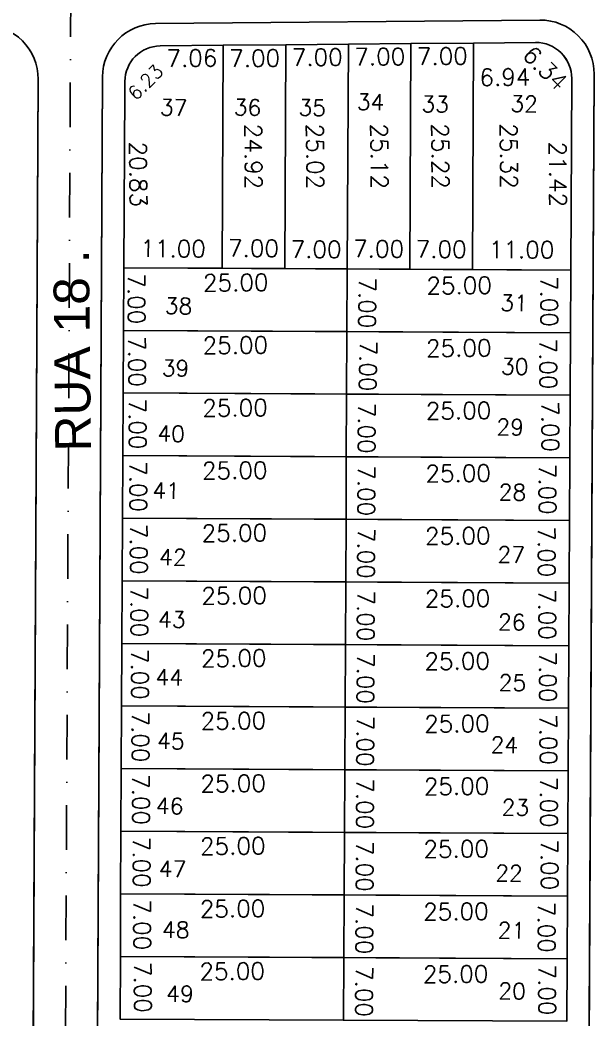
# Model space of a CAD drawing. Header units: millimetres. Extents: x -4430026 to 4783824, y 584 to 9593110.
# Drawn here: x 2729 to 2793.2, y 1393.3 to 1505 of the extents above; entities that cross this region are included whole.
import ezdxf
from ezdxf.enums import TextEntityAlignment as Align

# ---------------------------------------------------------------- set-up
doc = ezdxf.new("R2010")
doc.units = ezdxf.units.MM
doc.linetypes.add('CONTINUO', pattern=[0])
doc.linetypes.add('DASHDOT', pattern=[1, 0.5, -0.25, 0, -0.25])
for name, color, linetype in [('Calçada', 1, 'Continuous'), ('Cota', 8, 'Continuous'), ('EIXO DAS VIAS', 252, 'DASHDOT'), ('Lotes', 2, 'Continuous'), ('Nomes de Ruas', 3, 'Continuous'), ('Numero de lotes', 5, 'Continuous')]:
    doc.layers.add(name, color=color, linetype=linetype)
doc.styles.add('arcad1', font='romans.shx')
doc.styles.add('ARIAL', font='arial.ttf', dxfattribs={"height": 0.25})
doc.styles.add('ROMANS', font='romans.shx')
doc.dimstyles.new('BOLA100', dxfattribs={"dimscale": 0, "dimtxt": 1.9, "dimasz": 0.18, "dimexe": 0.18, "dimexo": 0.063, "dimgap": 0, "dimtad": 1, "dimzin": 4, "dimdsep": 46, "dimtxsty": 'ROMANS', "dimcen": 0.09, "dimse1": 1, "dimse2": 1, "dimsd1": 1, "dimsd2": 1, "dimclrt": 256, "dimaunit": 1, "dimadec": 4, "dimazin": 0, "dimtfac": 1.2, "dimtix": 1, "dimtmove": 2, "dimatfit": 3, "dimfxl": 1, "dimtvp": 2, "dimtolj": 1, "dimtzin": 4, "dimarcsym": 0})

# ---------------------------------------------------------------- blocks, each defined once
blk = doc.blocks.new('*D5244')
at = {"layer": 'DEFPOINTS', "color": 0}
for p in [(2758.75, 1502.23), (2765.75, 1502.2), (2765.77, 1499.92)]:
    blk.add_point(p, dxfattribs=at)
at = {"layer": 'Cota', "insert": (2762.26, 1500.84), "char_height": 1.9, "attachment_point": 5, "rotation": 0.5206, "style": 'ROMANS'}
blk.add_mtext('\\A1;7.00', dxfattribs=at)
blk = doc.blocks.new('*D5245')
at = {"layer": 'DEFPOINTS', "color": 0}
for p in [(2779.75, 1502.42), (2772.75, 1502.36), (2779.77, 1500.05)]:
    blk.add_point(p, dxfattribs=at)
at = {"layer": 'Cota', "insert": (2776.26, 1500.96), "char_height": 1.9, "attachment_point": 5, "rotation": 0.5206, "style": 'ROMANS'}
blk.add_mtext('\\A1;7.00', dxfattribs=at)
blk = doc.blocks.new('*D5246')
at = {"layer": 'DEFPOINTS', "color": 0}
for p in [(2744.69, 1502.11), (2751.75, 1502.17), (2751.77, 1499.83)]:
    blk.add_point(p, dxfattribs=at)
at = {"layer": 'Cota', "insert": (2748.23, 1500.74), "char_height": 1.9, "attachment_point": 5, "rotation": 0.5206, "style": 'ROMANS'}
blk.add_mtext('\\A1;7.06', dxfattribs=at)
blk = doc.blocks.new('*D5247')
at = {"layer": 'DEFPOINTS', "color": 0}
for p in [(2751.75, 1502.17), (2758.75, 1502.13), (2758.77, 1499.81)]:
    blk.add_point(p, dxfattribs=at)
at = {"layer": 'Cota', "insert": (2755.26, 1500.73), "char_height": 1.9, "attachment_point": 5, "rotation": 0.5206, "style": 'ROMANS'}
blk.add_mtext('\\A1;7.00', dxfattribs=at)
blk = doc.blocks.new('*D5248')
at = {"layer": 'DEFPOINTS', "color": 0}
for p in [(2789.47, 1498.47), (2788.34, 1477.03), (2789.36, 1477.04)]:
    blk.add_point(p, dxfattribs=at)
at = {"layer": 'Cota', "insert": (2789.19, 1487.75), "char_height": 1.9, "attachment_point": 5, "rotation": 270.5206, "style": 'ROMANS'}
blk.add_mtext('\\A1;21.42', dxfattribs=at)
blk = doc.blocks.new('*D5249')
at = {"layer": 'DEFPOINTS', "color": 0}
for p in [(2751.75, 1502.17), (2751.62, 1477.24), (2754.28, 1477.27)]:
    blk.add_point(p, dxfattribs=at)
at = {"layer": 'Cota', "insert": (2755.12, 1489.74), "char_height": 1.9, "attachment_point": 5, "rotation": 270.5206, "style": 'ROMANS'}
blk.add_mtext('\\A1;24.92', dxfattribs=at)
blk = doc.blocks.new('*D5250')
at = {"layer": 'DEFPOINTS', "color": 0}
for p in [(2779.77, 1500), (2786.72, 1500.07), (2786.74, 1497.69)]:
    blk.add_point(p, dxfattribs=at)
at = {"layer": 'Cota', "insert": (2783.26, 1498.61), "char_height": 1.9, "attachment_point": 5, "rotation": 0.5206, "style": 'ROMANS'}
blk.add_mtext('\\A1;6.94', dxfattribs=at)
blk = doc.blocks.new('*D5251')
at = {"layer": 'DEFPOINTS', "color": 0}
for p in [(2758.75, 1502.23), (2758.62, 1477.21), (2761.18, 1477.23)]:
    blk.add_point(p, dxfattribs=at)
at = {"layer": 'Cota', "insert": (2762.02, 1489.75), "char_height": 1.9, "attachment_point": 5, "rotation": 270.5206, "style": 'ROMANS'}
blk.add_mtext('\\A1;25.02', dxfattribs=at)
blk = doc.blocks.new('*D5252')
at = {"layer": 'DEFPOINTS', "color": 0}
for p in [(2765.75, 1502.3), (2765.62, 1477.17), (2768.37, 1477.2)]:
    blk.add_point(p, dxfattribs=at)
at = {"layer": 'Cota', "insert": (2769.21, 1489.77), "char_height": 1.9, "attachment_point": 5, "rotation": 270.5206, "style": 'ROMANS'}
blk.add_mtext('\\A1;25.12', dxfattribs=at)
blk = doc.blocks.new('*D5253')
at = {"layer": 'DEFPOINTS', "color": 0}
for p in [(2772.75, 1502.36), (2772.62, 1477.13), (2775.21, 1477.16)]:
    blk.add_point(p, dxfattribs=at)
at = {"layer": 'Cota', "insert": (2776.04, 1489.78), "char_height": 1.9, "attachment_point": 5, "rotation": 270.5206, "style": 'ROMANS'}
blk.add_mtext('\\A1;25.22', dxfattribs=at)
blk = doc.blocks.new('*D5254')
at = {"layer": 'DEFPOINTS', "color": 0}
for p in [(2779.75, 1502.42), (2779.62, 1477.1), (2782.86, 1477.13)]:
    blk.add_point(p, dxfattribs=at)
at = {"layer": 'Cota', "insert": (2783.7, 1489.8), "char_height": 1.9, "attachment_point": 5, "rotation": 270.5206, "style": 'ROMANS'}
blk.add_mtext('\\A1;25.32', dxfattribs=at)
blk = doc.blocks.new('*D5255')
at = {"layer": 'DEFPOINTS', "color": 0}
for p in [(2738.66, 1498.13), (2738.56, 1477.3), (2741.38, 1477.32)]:
    blk.add_point(p, dxfattribs=at)
at = {"layer": 'Cota', "insert": (2742.23, 1487.75), "char_height": 1.9, "attachment_point": 5, "rotation": 270.5206, "style": 'ROMANS'}
blk.add_mtext('\\A1;20.83', dxfattribs=at)
blk = doc.blocks.new('*D5256')
at = {"layer": 'DEFPOINTS', "color": 0}
for p in [(2740.62, 1477.3), (2765.62, 1477.17), (2765.64, 1474.8)]:
    blk.add_point(p, dxfattribs=at)
at = {"layer": 'Cota', "insert": (2753.14, 1475.64), "char_height": 1.9, "attachment_point": 5, "rotation": 0.5206, "style": 'ROMANS'}
blk.add_mtext('\\A1;25.00', dxfattribs=at)
blk = doc.blocks.new('*D5257')
at = {"layer": 'DEFPOINTS', "color": 0}
for p in [(2765.62, 1477.17), (2790.62, 1477.04), (2790.64, 1474.48)]:
    blk.add_point(p, dxfattribs=at)
at = {"layer": 'Cota', "insert": (2778.14, 1475.32), "char_height": 1.9, "attachment_point": 5, "rotation": 0.5206, "style": 'ROMANS'}
blk.add_mtext('\\A1;25.00', dxfattribs=at)
blk = doc.blocks.new('*D5275')
at = {"layer": 'DEFPOINTS', "color": 0}
for p in [(2738.56, 1477.3), (2738.52, 1470.3), (2741.11, 1470.32)]:
    blk.add_point(p, dxfattribs=at)
at = {"layer": 'Cota', "insert": (2742.03, 1473.83), "char_height": 1.9, "attachment_point": 5, "rotation": 270.5206, "style": 'ROMANS'}
blk.add_mtext('\\A1;7.00', dxfattribs=at)
blk = doc.blocks.new('*D5276')
at = {"layer": 'DEFPOINTS', "color": 0}
for p in [(2738.52, 1470.3), (2741.17, 1463.32), (2738.48, 1463.3)]:
    blk.add_point(p, dxfattribs=at)
at = {"layer": 'Cota', "insert": (2742.09, 1466.83), "char_height": 1.9, "attachment_point": 5, "rotation": 270.5206, "style": 'ROMANS'}
blk.add_mtext('\\A1;7.00', dxfattribs=at)
blk = doc.blocks.new('*D5277')
at = {"layer": 'DEFPOINTS', "color": 0}
for p in [(2738.48, 1463.3), (2738.45, 1456.3), (2741.23, 1456.32)]:
    blk.add_point(p, dxfattribs=at)
at = {"layer": 'Cota', "insert": (2742.15, 1459.83), "char_height": 1.9, "attachment_point": 5, "rotation": 270.5206, "style": 'ROMANS'}
blk.add_mtext('\\A1;7.00', dxfattribs=at)
blk = doc.blocks.new('*D5278')
at = {"layer": 'DEFPOINTS', "color": 0}
for p in [(2738.45, 1456.3), (2738.41, 1449.3), (2741.3, 1449.33)]:
    blk.add_point(p, dxfattribs=at)
at = {"layer": 'Cota', "insert": (2742.22, 1452.83), "char_height": 1.9, "attachment_point": 5, "rotation": 270.5206, "style": 'ROMANS'}
blk.add_mtext('\\A1;7.00', dxfattribs=at)
blk = doc.blocks.new('*D5279')
at = {"layer": 'DEFPOINTS', "color": 0}
for p in [(2738.41, 1449.3), (2738.38, 1442.3), (2741.36, 1442.33)]:
    blk.add_point(p, dxfattribs=at)
at = {"layer": 'Cota', "insert": (2742.28, 1445.83), "char_height": 1.9, "attachment_point": 5, "rotation": 270.5206, "style": 'ROMANS'}
blk.add_mtext('\\A1;7.00', dxfattribs=at)
blk = doc.blocks.new('*D5280')
at = {"layer": 'DEFPOINTS', "color": 0}
for p in [(2738.38, 1442.3), (2738.34, 1435.3), (2741.43, 1435.33)]:
    blk.add_point(p, dxfattribs=at)
at = {"layer": 'Cota', "insert": (2742.34, 1438.84), "char_height": 1.9, "attachment_point": 5, "rotation": 270.5206, "style": 'ROMANS'}
blk.add_mtext('\\A1;7.00', dxfattribs=at)
blk = doc.blocks.new('*D5281')
at = {"layer": 'DEFPOINTS', "color": 0}
for p in [(2738.34, 1435.3), (2738.3, 1428.3), (2741.49, 1428.33)]:
    blk.add_point(p, dxfattribs=at)
at = {"layer": 'Cota', "insert": (2742.41, 1431.84), "char_height": 1.9, "attachment_point": 5, "rotation": 270.5206, "style": 'ROMANS'}
blk.add_mtext('\\A1;7.00', dxfattribs=at)
blk = doc.blocks.new('*D5282')
at = {"layer": 'DEFPOINTS', "color": 0}
for p in [(2738.3, 1428.3), (2738.27, 1421.3), (2741.55, 1421.33)]:
    blk.add_point(p, dxfattribs=at)
at = {"layer": 'Cota', "insert": (2742.47, 1424.84), "char_height": 1.9, "attachment_point": 5, "rotation": 270.5206, "style": 'ROMANS'}
blk.add_mtext('\\A1;7.00', dxfattribs=at)
blk = doc.blocks.new('*D5283')
at = {"layer": 'DEFPOINTS', "color": 0}
for p in [(2738.27, 1421.3), (2738.23, 1414.3), (2741.62, 1414.33)]:
    blk.add_point(p, dxfattribs=at)
at = {"layer": 'Cota', "insert": (2742.53, 1417.84), "char_height": 1.9, "attachment_point": 5, "rotation": 270.5206, "style": 'ROMANS'}
blk.add_mtext('\\A1;7.00', dxfattribs=at)
blk = doc.blocks.new('*D5284')
at = {"layer": 'DEFPOINTS', "color": 0}
for p in [(2738.23, 1414.3), (2738.2, 1407.3), (2741.68, 1407.33)]:
    blk.add_point(p, dxfattribs=at)
at = {"layer": 'Cota', "insert": (2742.6, 1410.84), "char_height": 1.9, "attachment_point": 5, "rotation": 270.5206, "style": 'ROMANS'}
blk.add_mtext('\\A1;7.00', dxfattribs=at)
blk = doc.blocks.new('*D5285')
at = {"layer": 'DEFPOINTS', "color": 0}
for p in [(2738.2, 1407.3), (2738.16, 1400.3), (2741.74, 1400.33)]:
    blk.add_point(p, dxfattribs=at)
at = {"layer": 'Cota', "insert": (2742.66, 1403.84), "char_height": 1.9, "attachment_point": 5, "rotation": 270.5206, "style": 'ROMANS'}
blk.add_mtext('\\A1;7.00', dxfattribs=at)
blk = doc.blocks.new('*D5286')
at = {"layer": 'DEFPOINTS', "color": 0}
for p in [(2738.16, 1400.3), (2738.12, 1393.3), (2741.81, 1393.33)]:
    blk.add_point(p, dxfattribs=at)
at = {"layer": 'Cota', "insert": (2742.73, 1396.84), "char_height": 1.9, "attachment_point": 5, "rotation": 270.5206, "style": 'ROMANS'}
blk.add_mtext('\\A1;7.00', dxfattribs=at)
blk = doc.blocks.new('*D5290')
at = {"layer": 'DEFPOINTS', "color": 0}
for p in [(2788.5, 1477.04), (2787.29, 1470.03), (2788.47, 1470.04)]:
    blk.add_point(p, dxfattribs=at)
at = {"layer": 'Cota', "insert": (2788.21, 1473.54), "char_height": 1.9, "attachment_point": 5, "rotation": 270.5206, "style": 'ROMANS'}
blk.add_mtext('\\A1;7.00', dxfattribs=at)
blk = doc.blocks.new('*D5291')
at = {"layer": 'DEFPOINTS', "color": 0}
for p in [(2788.43, 1463.04), (2787.42, 1456.03), (2788.39, 1456.04)]:
    blk.add_point(p, dxfattribs=at)
at = {"layer": 'Cota', "insert": (2788.34, 1459.54), "char_height": 1.9, "attachment_point": 5, "rotation": 270.5206, "style": 'ROMANS'}
blk.add_mtext('\\A1;7.00', dxfattribs=at)
blk = doc.blocks.new('*D5292')
at = {"layer": 'DEFPOINTS', "color": 0}
for p in [(2788.02, 1456.04), (2787.11, 1449.03), (2787.98, 1449.04)]:
    blk.add_point(p, dxfattribs=at)
at = {"layer": 'Cota', "insert": (2788.02, 1452.54), "char_height": 1.9, "attachment_point": 5, "rotation": 270.5206, "style": 'ROMANS'}
blk.add_mtext('\\A1;7.00', dxfattribs=at)
blk = doc.blocks.new('*D5293')
at = {"layer": 'DEFPOINTS', "color": 0}
for p in [(2787.82, 1449.04), (2787.01, 1442.04), (2787.78, 1442.04)]:
    blk.add_point(p, dxfattribs=at)
at = {"layer": 'Cota', "insert": (2787.93, 1445.54), "char_height": 1.9, "attachment_point": 5, "rotation": 270.5206, "style": 'ROMANS'}
blk.add_mtext('\\A1;7.00', dxfattribs=at)
blk = doc.blocks.new('*D5294')
at = {"layer": 'DEFPOINTS', "color": 0}
for p in [(2787.78, 1442.04), (2787.07, 1435.04), (2787.75, 1435.04)]:
    blk.add_point(p, dxfattribs=at)
at = {"layer": 'Cota', "insert": (2787.99, 1438.54), "char_height": 1.9, "attachment_point": 5, "rotation": 270.5206, "style": 'ROMANS'}
blk.add_mtext('\\A1;7.00', dxfattribs=at)
blk = doc.blocks.new('*D5295')
at = {"layer": 'DEFPOINTS', "color": 0}
for p in [(2787.75, 1435.04), (2787.14, 1428.04), (2787.71, 1428.04)]:
    blk.add_point(p, dxfattribs=at)
at = {"layer": 'Cota', "insert": (2788.06, 1431.55), "char_height": 1.9, "attachment_point": 5, "rotation": 270.5206, "style": 'ROMANS'}
blk.add_mtext('\\A1;7.00', dxfattribs=at)
blk = doc.blocks.new('*D5296')
at = {"layer": 'DEFPOINTS', "color": 0}
for p in [(2787.71, 1428.04), (2787.2, 1421.04), (2787.68, 1421.04)]:
    blk.add_point(p, dxfattribs=at)
at = {"layer": 'Cota', "insert": (2788.12, 1424.55), "char_height": 1.9, "attachment_point": 5, "rotation": 270.5206, "style": 'ROMANS'}
blk.add_mtext('\\A1;7.00', dxfattribs=at)
blk = doc.blocks.new('*D5297')
at = {"layer": 'DEFPOINTS', "color": 0}
for p in [(2787.68, 1421.04), (2787.26, 1414.04), (2787.64, 1414.04)]:
    blk.add_point(p, dxfattribs=at)
at = {"layer": 'Cota', "insert": (2788.18, 1417.55), "char_height": 1.9, "attachment_point": 5, "rotation": 270.5206, "style": 'ROMANS'}
blk.add_mtext('\\A1;7.00', dxfattribs=at)
blk = doc.blocks.new('*D5298')
at = {"layer": 'DEFPOINTS', "color": 0}
for p in [(2787.64, 1414.04), (2787.33, 1407.04), (2787.6, 1407.04)]:
    blk.add_point(p, dxfattribs=at)
at = {"layer": 'Cota', "insert": (2788.25, 1410.55), "char_height": 1.9, "attachment_point": 5, "rotation": 270.5206, "style": 'ROMANS'}
blk.add_mtext('\\A1;7.00', dxfattribs=at)
blk = doc.blocks.new('*D5299')
at = {"layer": 'DEFPOINTS', "color": 0}
for p in [(2787.6, 1407.04), (2787, 1400.04), (2787.57, 1400.04)]:
    blk.add_point(p, dxfattribs=at)
at = {"layer": 'Cota', "insert": (2787.92, 1403.55), "char_height": 1.9, "attachment_point": 5, "rotation": 270.5206, "style": 'ROMANS'}
blk.add_mtext('\\A1;7.00', dxfattribs=at)
blk = doc.blocks.new('*D5345')
at = {"layer": 'DEFPOINTS', "color": 0}
for p in [(2740.59, 1470.3), (2765.59, 1470.17), (2765.61, 1467.8)]:
    blk.add_point(p, dxfattribs=at)
at = {"layer": 'Cota', "insert": (2753.1, 1468.64), "char_height": 1.9, "attachment_point": 5, "rotation": 0.5206, "style": 'ROMANS'}
blk.add_mtext('\\A1;25.00', dxfattribs=at)
blk = doc.blocks.new('*D5346')
at = {"layer": 'DEFPOINTS', "color": 0}
for p in [(2765.59, 1470.17), (2790.59, 1470.04), (2790.61, 1467.48)]:
    blk.add_point(p, dxfattribs=at)
at = {"layer": 'Cota', "insert": (2778.1, 1468.32), "char_height": 1.9, "attachment_point": 5, "rotation": 0.5206, "style": 'ROMANS'}
blk.add_mtext('\\A1;25.00', dxfattribs=at)
blk = doc.blocks.new('*D5347')
at = {"layer": 'DEFPOINTS', "color": 0}
for p in [(2740.55, 1463.3), (2765.55, 1463.17), (2765.57, 1460.8)]:
    blk.add_point(p, dxfattribs=at)
at = {"layer": 'Cota', "insert": (2753.06, 1461.64), "char_height": 1.9, "attachment_point": 5, "rotation": 0.5206, "style": 'ROMANS'}
blk.add_mtext('\\A1;25.00', dxfattribs=at)
blk = doc.blocks.new('*D5348')
at = {"layer": 'DEFPOINTS', "color": 0}
for p in [(2765.55, 1463.17), (2790.55, 1463.04), (2790.57, 1460.48)]:
    blk.add_point(p, dxfattribs=at)
at = {"layer": 'Cota', "insert": (2778.07, 1461.32), "char_height": 1.9, "attachment_point": 5, "rotation": 0.5206, "style": 'ROMANS'}
blk.add_mtext('\\A1;25.00', dxfattribs=at)
blk = doc.blocks.new('*D5349')
at = {"layer": 'DEFPOINTS', "color": 0}
for p in [(2740.51, 1456.3), (2765.51, 1456.17), (2765.54, 1453.8)]:
    blk.add_point(p, dxfattribs=at)
at = {"layer": 'Cota', "insert": (2753.03, 1454.64), "char_height": 1.9, "attachment_point": 5, "rotation": 0.5206, "style": 'ROMANS'}
blk.add_mtext('\\A1;25.00', dxfattribs=at)
blk = doc.blocks.new('*D5350')
at = {"layer": 'DEFPOINTS', "color": 0}
for p in [(2765.51, 1456.17), (2790.51, 1456.04), (2790.54, 1453.48)]:
    blk.add_point(p, dxfattribs=at)
at = {"layer": 'Cota', "insert": (2778.03, 1454.32), "char_height": 1.9, "attachment_point": 5, "rotation": 0.5206, "style": 'ROMANS'}
blk.add_mtext('\\A1;25.00', dxfattribs=at)
blk = doc.blocks.new('*D5351')
at = {"layer": 'DEFPOINTS', "color": 0}
for p in [(2740.48, 1449.3), (2765.48, 1449.17), (2765.5, 1446.8)]:
    blk.add_point(p, dxfattribs=at)
at = {"layer": 'Cota', "insert": (2752.99, 1447.64), "char_height": 1.9, "attachment_point": 5, "rotation": 0.5206, "style": 'ROMANS'}
blk.add_mtext('\\A1;25.00', dxfattribs=at)
blk = doc.blocks.new('*D5352')
at = {"layer": 'DEFPOINTS', "color": 0}
for p in [(2765.48, 1449.17), (2790.48, 1449.04), (2790.5, 1446.48)]:
    blk.add_point(p, dxfattribs=at)
at = {"layer": 'Cota', "insert": (2777.99, 1447.32), "char_height": 1.9, "attachment_point": 5, "rotation": 0.5206, "style": 'ROMANS'}
blk.add_mtext('\\A1;25.00', dxfattribs=at)
blk = doc.blocks.new('*D5353')
at = {"layer": 'DEFPOINTS', "color": 0}
for p in [(2740.44, 1442.3), (2765.44, 1442.17), (2765.46, 1439.8)]:
    blk.add_point(p, dxfattribs=at)
at = {"layer": 'Cota', "insert": (2752.96, 1440.64), "char_height": 1.9, "attachment_point": 5, "rotation": 0.5206, "style": 'ROMANS'}
blk.add_mtext('\\A1;25.00', dxfattribs=at)
blk = doc.blocks.new('*D5354')
at = {"layer": 'DEFPOINTS', "color": 0}
for p in [(2765.44, 1442.17), (2790.44, 1442.04), (2790.46, 1439.48)]:
    blk.add_point(p, dxfattribs=at)
at = {"layer": 'Cota', "insert": (2777.96, 1440.32), "char_height": 1.9, "attachment_point": 5, "rotation": 0.5206, "style": 'ROMANS'}
blk.add_mtext('\\A1;25.00', dxfattribs=at)
blk = doc.blocks.new('*D5355')
at = {"layer": 'DEFPOINTS', "color": 0}
for p in [(2740.41, 1435.3), (2765.41, 1435.17), (2765.43, 1432.8)]:
    blk.add_point(p, dxfattribs=at)
at = {"layer": 'Cota', "insert": (2752.92, 1433.64), "char_height": 1.9, "attachment_point": 5, "rotation": 0.5206, "style": 'ROMANS'}
blk.add_mtext('\\A1;25.00', dxfattribs=at)
blk = doc.blocks.new('*D5356')
at = {"layer": 'DEFPOINTS', "color": 0}
for p in [(2765.41, 1435.17), (2790.41, 1435.04), (2790.43, 1432.48)]:
    blk.add_point(p, dxfattribs=at)
at = {"layer": 'Cota', "insert": (2777.92, 1433.32), "char_height": 1.9, "attachment_point": 5, "rotation": 0.5206, "style": 'ROMANS'}
blk.add_mtext('\\A1;25.00', dxfattribs=at)
blk = doc.blocks.new('*D5357')
at = {"layer": 'DEFPOINTS', "color": 0}
for p in [(2740.37, 1428.3), (2765.37, 1428.17), (2765.39, 1425.8)]:
    blk.add_point(p, dxfattribs=at)
at = {"layer": 'Cota', "insert": (2752.88, 1426.64), "char_height": 1.9, "attachment_point": 5, "rotation": 0.5206, "style": 'ROMANS'}
blk.add_mtext('\\A1;25.00', dxfattribs=at)
blk = doc.blocks.new('*D5358')
at = {"layer": 'DEFPOINTS', "color": 0}
for p in [(2765.37, 1428.17), (2790.37, 1428.04), (2790.39, 1425.48)]:
    blk.add_point(p, dxfattribs=at)
at = {"layer": 'Cota', "insert": (2777.89, 1426.32), "char_height": 1.9, "attachment_point": 5, "rotation": 0.5206, "style": 'ROMANS'}
blk.add_mtext('\\A1;25.00', dxfattribs=at)
blk = doc.blocks.new('*D5359')
at = {"layer": 'DEFPOINTS', "color": 0}
for p in [(2740.33, 1421.3), (2765.33, 1421.17), (2765.36, 1418.8)]:
    blk.add_point(p, dxfattribs=at)
at = {"layer": 'Cota', "insert": (2752.85, 1419.64), "char_height": 1.9, "attachment_point": 5, "rotation": 0.5206, "style": 'ROMANS'}
blk.add_mtext('\\A1;25.00', dxfattribs=at)
blk = doc.blocks.new('*D5360')
at = {"layer": 'DEFPOINTS', "color": 0}
for p in [(2765.33, 1421.17), (2790.33, 1421.04), (2790.36, 1418.48)]:
    blk.add_point(p, dxfattribs=at)
at = {"layer": 'Cota', "insert": (2777.85, 1419.32), "char_height": 1.9, "attachment_point": 5, "rotation": 0.5206, "style": 'ROMANS'}
blk.add_mtext('\\A1;25.00', dxfattribs=at)
blk = doc.blocks.new('*D5361')
at = {"layer": 'DEFPOINTS', "color": 0}
for p in [(2740.3, 1414.3), (2765.3, 1414.17), (2765.32, 1411.8)]:
    blk.add_point(p, dxfattribs=at)
at = {"layer": 'Cota', "insert": (2752.81, 1412.64), "char_height": 1.9, "attachment_point": 5, "rotation": 0.5206, "style": 'ROMANS'}
blk.add_mtext('\\A1;25.00', dxfattribs=at)
blk = doc.blocks.new('*D5362')
at = {"layer": 'DEFPOINTS', "color": 0}
for p in [(2765.3, 1414.17), (2790.3, 1414.04), (2790.32, 1411.48)]:
    blk.add_point(p, dxfattribs=at)
at = {"layer": 'Cota', "insert": (2777.81, 1412.32), "char_height": 1.9, "attachment_point": 5, "rotation": 0.5206, "style": 'ROMANS'}
blk.add_mtext('\\A1;25.00', dxfattribs=at)
blk = doc.blocks.new('*D5363')
at = {"layer": 'DEFPOINTS', "color": 0}
for p in [(2740.26, 1407.3), (2765.26, 1407.17), (2765.28, 1404.8)]:
    blk.add_point(p, dxfattribs=at)
at = {"layer": 'Cota', "insert": (2752.78, 1405.64), "char_height": 1.9, "attachment_point": 5, "rotation": 0.5206, "style": 'ROMANS'}
blk.add_mtext('\\A1;25.00', dxfattribs=at)
blk = doc.blocks.new('*D5364')
at = {"layer": 'DEFPOINTS', "color": 0}
for p in [(2765.26, 1407.17), (2790.26, 1407.04), (2790.28, 1404.48)]:
    blk.add_point(p, dxfattribs=at)
at = {"layer": 'Cota', "insert": (2777.78, 1405.32), "char_height": 1.9, "attachment_point": 5, "rotation": 0.5206, "style": 'ROMANS'}
blk.add_mtext('\\A1;25.00', dxfattribs=at)
blk = doc.blocks.new('*D5365')
at = {"layer": 'DEFPOINTS', "color": 0}
for p in [(2740.23, 1400.3), (2765.23, 1400.17), (2765.25, 1397.8)]:
    blk.add_point(p, dxfattribs=at)
at = {"layer": 'Cota', "insert": (2752.74, 1398.64), "char_height": 1.9, "attachment_point": 5, "rotation": 0.5206, "style": 'ROMANS'}
blk.add_mtext('\\A1;25.00', dxfattribs=at)
blk = doc.blocks.new('*D5366')
at = {"layer": 'DEFPOINTS', "color": 0}
for p in [(2765.23, 1400.17), (2790.23, 1400.04), (2790.25, 1397.48)]:
    blk.add_point(p, dxfattribs=at)
at = {"layer": 'Cota', "insert": (2777.74, 1398.32), "char_height": 1.9, "attachment_point": 5, "rotation": 0.5206, "style": 'ROMANS'}
blk.add_mtext('\\A1;25.00', dxfattribs=at)
blk = doc.blocks.new('*D5419')
at = {"layer": 'DEFPOINTS', "color": 0}
for p in [(2758.63, 1478.51), (2751.62, 1477.24), (2758.62, 1477.21)]:
    blk.add_point(p, dxfattribs=at)
at = {"layer": 'Cota', "insert": (2755.13, 1479.48), "char_height": 1.9, "attachment_point": 5, "rotation": 359.7053, "style": 'ROMANS'}
blk.add_mtext('\\A1;7.00', dxfattribs=at)
blk = doc.blocks.new('*D5420')
at = {"layer": 'DEFPOINTS', "color": 0}
for p in [(2772.63, 1478.44), (2765.62, 1477.17), (2772.62, 1477.13)]:
    blk.add_point(p, dxfattribs=at)
at = {"layer": 'Cota', "insert": (2769.13, 1479.41), "char_height": 1.9, "attachment_point": 5, "rotation": 359.7053, "style": 'ROMANS'}
blk.add_mtext('\\A1;7.00', dxfattribs=at)
blk = doc.blocks.new('*D5421')
at = {"layer": 'DEFPOINTS', "color": 0}
for p in [(2779.63, 1478.4), (2772.62, 1477.13), (2779.62, 1477.1)]:
    blk.add_point(p, dxfattribs=at)
at = {"layer": 'Cota', "insert": (2776.13, 1479.37), "char_height": 1.9, "attachment_point": 5, "rotation": 359.7053, "style": 'ROMANS'}
blk.add_mtext('\\A1;7.00', dxfattribs=at)
blk = doc.blocks.new('*D5422')
at = {"layer": 'DEFPOINTS', "color": 0}
for p in [(2790.63, 1478.35), (2779.62, 1477.1), (2790.62, 1477.04)]:
    blk.add_point(p, dxfattribs=at)
at = {"layer": 'Cota', "insert": (2785.13, 1479.32), "char_height": 1.9, "attachment_point": 5, "rotation": 359.7053, "style": 'ROMANS'}
blk.add_mtext('\\A1;11.00', dxfattribs=at)
blk = doc.blocks.new('*D7018')
at = {"layer": 'DEFPOINTS', "color": 0}
for p in [(2765.63, 1478.39), (2758.62, 1477.21, 51.85), (2765.62, 1477.17, 51.85)]:
    blk.add_point(p, dxfattribs=at)
at = {"layer": 'Cota', "insert": (2762.13, 1479.36), "char_height": 1.9, "attachment_point": 5, "rotation": 359.7053, "style": 'ROMANS'}
blk.add_mtext('\\A1;7.00', dxfattribs=at)
blk = doc.blocks.new('*D7019')
at = {"layer": 'DEFPOINTS', "color": 0}
for p in [(2751.63, 1478.47), (2740.62, 1477.3, 51.85), (2751.62, 1477.24, 51.85)]:
    blk.add_point(p, dxfattribs=at)
at = {"layer": 'Cota', "insert": (2746.13, 1479.44), "char_height": 1.9, "attachment_point": 5, "rotation": 359.7053, "style": 'ROMANS'}
blk.add_mtext('\\A1;11.00', dxfattribs=at)
blk = doc.blocks.new('*D7174')
at = {"layer": 'DEFPOINTS', "color": 0}
for p in [(2787, 1400.04), (2787.57, 1400.04, 51.85), (2787.53, 1393.04, 51.85)]:
    blk.add_point(p, dxfattribs=at)
at = {"layer": 'Cota', "insert": (2787.98, 1396.55), "char_height": 1.9, "attachment_point": 5, "rotation": 270.5206, "style": 'ROMANS'}
blk.add_mtext('\\A1;7.00', dxfattribs=at)
blk = doc.blocks.new('*D7175')
at = {"layer": 'DEFPOINTS', "color": 0}
for p in [(2787.12, 1470.03), (2788.29, 1470.04, 51.85), (2788.26, 1463.04, 51.85)]:
    blk.add_point(p, dxfattribs=at)
at = {"layer": 'Cota', "insert": (2788.1, 1466.54), "char_height": 1.9, "attachment_point": 5, "rotation": 270.5206, "style": 'ROMANS'}
blk.add_mtext('\\A1;7.00', dxfattribs=at)
blk = doc.blocks.new('*D7176')
at = {"layer": 'DEFPOINTS', "color": 0}
for p in [(2765.75, 1502.2, 51.85), (2772.75, 1502.36, 51.85), (2772.77, 1499.98)]:
    blk.add_point(p, dxfattribs=at)
at = {"layer": 'Cota', "insert": (2769.26, 1500.9), "char_height": 1.9, "attachment_point": 5, "rotation": 0.5206, "style": 'ROMANS'}
blk.add_mtext('\\A1;7.00', dxfattribs=at)
blk = doc.blocks.new('*D7369')
at = {"layer": 'DEFPOINTS', "color": 0}
for p in [(2779.77, 1500), (2786.72, 1500.07), (2786.74, 1497.69)]:
    blk.add_point(p, dxfattribs=at)
at = {"layer": 'Cota', "insert": (2783.26, 1498.61), "char_height": 1.9, "attachment_point": 5, "rotation": 0.5206, "style": 'ROMANS'}
blk.add_mtext('\\A1;6.94', dxfattribs=at)

msp = doc.modelspace()

# ---------------------------------------------------------------- linework, layer by layer
at = {"layer": 'Calçada', "lineweight": -3}
for p, q in [((2730.391, 1374.082), (2731.03, 1498.396)), ((2730.391, 1374.082), (2731.03, 1498.396)), ((2737.572, 1370.282), (2738.232, 1498.632)), ((2737.572, 1370.282), (2738.232, 1498.632)), ((2793.234, 1498.961), (2792.474, 1351.27)), ((2793.234, 1498.961), (2792.474, 1351.27))]:
    msp.add_line(p, q, dxfattribs=at)
for points in [[(2793.234, 1498.961, 0.4183874), (2787.18, 1504.992), (2744.177, 1504.601, 0.410052), (2738.232, 1498.632), (2737.572, 1370.282, -0.1656015), (2735.04, 1362.971), (2693.8, 1310.009, 0.4142136), (2694.848, 1301.589), (2728.776, 1275.171, 0.4142136), (2737.196, 1276.219), (2789.943, 1343.959, 0.1656015), (2792.474, 1351.27)], [(2793.234, 1498.961, 0.4183874), (2787.18, 1504.992), (2744.177, 1504.601, 0.410052), (2738.232, 1498.632), (2737.572, 1370.282, -0.1656015), (2735.04, 1362.971), (2693.8, 1310.009, 0.4142136), (2694.848, 1301.589), (2728.776, 1275.171, 0.4142136), (2737.196, 1276.219), (2789.943, 1343.959, 0.1656015), (2792.474, 1351.27)], [(2731.03, 1498.396, 0.4183874), (2724.976, 1504.426), (2681.973, 1504.036, 0.410052), (2676.028, 1498.067), (2675.53, 1401.287, -0.1656015), (2672.999, 1393.976), (2640.147, 1351.787, 0.4142136), (2641.195, 1343.366), (2679.068, 1313.876, 0.4142136), (2687.488, 1314.924), (2727.859, 1366.771, 0.1656015), (2730.391, 1374.082)], [(2731.03, 1498.396, 0.4183874), (2724.976, 1504.426), (2681.973, 1504.036, 0.410052), (2676.028, 1498.067), (2675.53, 1401.287, -0.1656015), (2672.999, 1393.976), (2640.147, 1351.787, 0.4142136), (2641.195, 1343.366), (2679.068, 1313.876, 0.4142136), (2687.488, 1314.924), (2727.859, 1366.771, 0.1656015), (2730.391, 1374.082)]]:
    msp.add_lwpolyline(points, format="xyb", close=True, dxfattribs=at)
at = {"layer": 'EIXO DAS VIAS', "ltscale": 10}
msp.add_line((2734.68, 1508.115, 103.708), (2733.981, 1372.182, 103.708), dxfattribs=at)
at = {"layer": 'Lotes', "linetype": 'CONTINUO', "lineweight": -3}
for p, q in [((2779.752, 1502.424), (2772.751, 1502.36)), ((2779.621, 1477.099), (2779.752, 1502.424)), ((2779.752, 1502.424), (2779.621, 1477.099)), ((2786.695, 1502.487), (2779.752, 1502.424)), ((2751.75, 1502.17), (2744.693, 1502.105)), ((2751.622, 1477.243), (2751.75, 1502.17)), ((2751.75, 1502.17), (2751.622, 1477.243)), ((2758.75, 1502.233), (2751.75, 1502.17)), ((2758.622, 1477.207), (2758.75, 1502.233)), ((2758.75, 1502.233), (2758.622, 1477.207)), ((2765.751, 1502.297), (2758.75, 1502.233)), ((2765.622, 1477.171), (2765.751, 1502.297)), ((2765.751, 1502.297), (2765.622, 1477.171)), ((2772.751, 1502.36), (2765.751, 1502.297)), ((2772.622, 1477.135), (2772.751, 1502.36)), ((2772.751, 1502.36), (2772.622, 1477.135)), ((2740.729, 1498.126), (2740.724, 1497.069)), ((2790.621, 1477.042), (2790.732, 1498.467)), ((2740.724, 1497.069), (2740.622, 1477.299)), ((2740.622, 1477.299), (2740.586, 1470.299)), ((2740.622, 1477.299), (2751.622, 1477.243)), ((2765.622, 1477.171), (2740.622, 1477.299)), ((2751.622, 1477.243), (2758.622, 1477.207)), ((2758.622, 1477.207), (2765.622, 1477.171)), ((2765.586, 1470.171), (2765.622, 1477.171)), ((2765.622, 1477.171), (2765.586, 1470.171)), ((2765.622, 1477.171), (2772.622, 1477.135)), ((2790.621, 1477.042), (2765.622, 1477.171)), ((2772.622, 1477.135), (2779.621, 1477.099)), ((2779.621, 1477.099), (2790.621, 1477.042)), ((2790.585, 1470.042), (2790.621, 1477.042)), ((2740.586, 1470.299), (2740.55, 1463.299)), ((2740.586, 1470.299), (2765.586, 1470.171)), ((2765.586, 1470.171), (2740.586, 1470.299)), ((2765.55, 1463.171), (2765.586, 1470.171)), ((2765.586, 1470.171), (2765.55, 1463.171)), ((2790.585, 1470.042), (2765.586, 1470.171)), ((2765.586, 1470.171), (2790.585, 1470.042)), ((2790.549, 1463.042), (2790.585, 1470.042)), ((2740.55, 1463.299), (2740.514, 1456.299)), ((2740.55, 1463.299), (2765.55, 1463.171)), ((2765.55, 1463.171), (2740.55, 1463.299)), ((2765.514, 1456.171), (2765.55, 1463.171)), ((2765.55, 1463.171), (2765.514, 1456.171)), ((2790.549, 1463.042), (2765.55, 1463.171)), ((2765.55, 1463.171), (2790.549, 1463.042)), ((2790.513, 1456.042), (2790.549, 1463.042)), ((2740.514, 1456.299), (2740.478, 1449.3)), ((2740.514, 1456.299), (2765.514, 1456.171)), ((2765.514, 1456.171), (2740.514, 1456.299)), ((2765.478, 1449.171), (2765.514, 1456.171)), ((2765.514, 1456.171), (2765.478, 1449.171)), ((2790.513, 1456.042), (2765.514, 1456.171)), ((2765.514, 1456.171), (2790.513, 1456.042)), ((2790.477, 1449.042), (2790.513, 1456.042)), ((2740.478, 1449.3), (2740.442, 1442.3)), ((2740.478, 1449.3), (2765.478, 1449.171)), ((2765.478, 1449.171), (2740.478, 1449.3)), ((2765.442, 1442.171), (2765.478, 1449.171)), ((2765.478, 1449.171), (2765.442, 1442.171)), ((2790.477, 1449.042), (2765.478, 1449.171)), ((2765.478, 1449.171), (2790.477, 1449.042)), ((2790.441, 1442.042), (2790.477, 1449.042)), ((2740.442, 1442.3), (2740.406, 1435.3)), ((2740.442, 1442.3), (2765.442, 1442.171)), ((2765.442, 1442.171), (2740.442, 1442.3)), ((2765.406, 1435.171), (2765.442, 1442.171)), ((2765.442, 1442.171), (2765.406, 1435.171)), ((2790.441, 1442.042), (2765.442, 1442.171)), ((2765.442, 1442.171), (2790.441, 1442.042)), ((2790.405, 1435.043), (2790.441, 1442.042)), ((2740.406, 1435.3), (2740.37, 1428.3)), ((2740.406, 1435.3), (2765.406, 1435.171)), ((2765.406, 1435.171), (2740.406, 1435.3)), ((2765.37, 1428.171), (2765.406, 1435.171)), ((2765.406, 1435.171), (2765.37, 1428.171)), ((2790.405, 1435.043), (2765.406, 1435.171)), ((2765.406, 1435.171), (2790.405, 1435.043)), ((2790.369, 1428.043), (2790.405, 1435.043)), ((2740.37, 1428.3), (2740.334, 1421.3)), ((2740.37, 1428.3), (2765.37, 1428.171)), ((2765.37, 1428.171), (2740.37, 1428.3)), ((2765.334, 1421.171), (2765.37, 1428.171)), ((2765.37, 1428.171), (2765.334, 1421.171)), ((2790.369, 1428.043), (2765.37, 1428.171)), ((2765.37, 1428.171), (2790.369, 1428.043)), ((2790.333, 1421.043), (2790.369, 1428.043)), ((2740.334, 1421.3), (2740.298, 1414.3)), ((2740.334, 1421.3), (2765.334, 1421.171)), ((2765.334, 1421.171), (2740.334, 1421.3)), ((2765.298, 1414.171), (2765.334, 1421.171)), ((2765.334, 1421.171), (2765.298, 1414.171)), ((2790.333, 1421.043), (2765.334, 1421.171)), ((2765.334, 1421.171), (2790.333, 1421.043)), ((2790.297, 1414.043), (2790.333, 1421.043)), ((2740.298, 1414.3), (2740.262, 1407.3)), ((2740.298, 1414.3), (2765.298, 1414.171)), ((2765.298, 1414.171), (2740.298, 1414.3)), ((2765.262, 1407.172), (2765.298, 1414.171)), ((2765.298, 1414.171), (2765.262, 1407.172)), ((2790.297, 1414.043), (2765.298, 1414.171)), ((2765.298, 1414.171), (2790.297, 1414.043)), ((2790.261, 1407.043), (2790.297, 1414.043)), ((2740.262, 1407.3), (2740.226, 1400.3)), ((2740.262, 1407.3), (2765.262, 1407.172)), ((2765.262, 1407.172), (2740.262, 1407.3)), ((2765.226, 1400.172), (2765.262, 1407.172)), ((2765.262, 1407.172), (2765.226, 1400.172)), ((2790.261, 1407.043), (2765.262, 1407.172)), ((2765.262, 1407.172), (2790.261, 1407.043)), ((2790.225, 1400.043), (2790.261, 1407.043)), ((2740.226, 1400.3), (2740.19, 1393.3)), ((2740.226, 1400.3), (2765.226, 1400.172)), ((2765.226, 1400.172), (2740.226, 1400.3)), ((2765.19, 1393.172), (2765.226, 1400.172)), ((2765.226, 1400.172), (2765.19, 1393.172)), ((2790.225, 1400.043), (2765.226, 1400.172)), ((2765.226, 1400.172), (2790.225, 1400.043)), ((2790.189, 1393.043), (2790.225, 1400.043))]:
    msp.add_line(p, q, dxfattribs=at)
at = {"layer": 'Lotes', "lineweight": -3}
for p, q in [((2779.621, 1477.099), (2779.752, 1502.424)), ((2751.622, 1477.243), (2751.75, 1502.17)), ((2758.622, 1477.207), (2758.75, 1502.233)), ((2772.622, 1477.135), (2772.751, 1502.36)), ((2740.622, 1477.299), (2790.621, 1477.042)), ((2740.586, 1470.299), (2790.585, 1470.042)), ((2740.55, 1463.299), (2790.549, 1463.042)), ((2740.514, 1456.299), (2790.513, 1456.042)), ((2740.478, 1449.3), (2790.477, 1449.042)), ((2740.442, 1442.3), (2790.441, 1442.042)), ((2740.406, 1435.3), (2790.405, 1435.043)), ((2740.37, 1428.3), (2790.369, 1428.043)), ((2740.334, 1421.3), (2790.333, 1421.043)), ((2740.298, 1414.3), (2790.297, 1414.043)), ((2740.262, 1407.3), (2790.261, 1407.043)), ((2740.226, 1400.3), (2790.225, 1400.043))]:
    msp.add_line(p, q, dxfattribs=at)
at = {"layer": 'Lotes'}
for points in [[(2772.751, 1502.36), (2772.622, 1477.135), (2779.621, 1477.099), (2779.752, 1502.424)], [(2751.75, 1502.17), (2751.622, 1477.243), (2758.622, 1477.207), (2758.75, 1502.233)], [(2758.75, 1502.233), (2758.622, 1477.207), (2765.622, 1477.171), (2765.751, 1502.297)], [(2765.751, 1502.297), (2765.622, 1477.171), (2772.622, 1477.135), (2772.751, 1502.36)], [(2758.622, 1477.207), (2751.622, 1477.243), (2740.622, 1477.299), (2740.586, 1470.299), (2765.586, 1470.171), (2765.622, 1477.171)], [(2765.622, 1477.171), (2765.586, 1470.171), (2790.585, 1470.042), (2790.621, 1477.042), (2779.621, 1477.099), (2772.622, 1477.135)], [(2740.586, 1470.299), (2740.55, 1463.299), (2765.55, 1463.171), (2765.586, 1470.171)], [(2765.586, 1470.171), (2765.55, 1463.171), (2790.549, 1463.042), (2790.585, 1470.042)], [(2740.55, 1463.299), (2740.514, 1456.299), (2765.514, 1456.171), (2765.55, 1463.171)], [(2765.55, 1463.171), (2765.514, 1456.171), (2790.513, 1456.042), (2790.549, 1463.042)], [(2740.514, 1456.299), (2740.478, 1449.3), (2765.478, 1449.171), (2765.514, 1456.171)], [(2765.514, 1456.171), (2765.478, 1449.171), (2790.477, 1449.042), (2790.513, 1456.042)], [(2740.478, 1449.3), (2740.442, 1442.3), (2765.442, 1442.171), (2765.478, 1449.171)], [(2765.478, 1449.171), (2765.442, 1442.171), (2790.441, 1442.042), (2790.477, 1449.042)], [(2740.442, 1442.3), (2740.406, 1435.3), (2765.406, 1435.171), (2765.442, 1442.171)], [(2765.442, 1442.171), (2765.406, 1435.171), (2790.405, 1435.043), (2790.441, 1442.042)], [(2740.406, 1435.3), (2740.37, 1428.3), (2765.37, 1428.171), (2765.406, 1435.171)], [(2765.406, 1435.171), (2765.37, 1428.171), (2790.369, 1428.043), (2790.405, 1435.043)], [(2740.37, 1428.3), (2740.334, 1421.3), (2765.334, 1421.171), (2765.37, 1428.171)], [(2765.37, 1428.171), (2765.334, 1421.171), (2790.333, 1421.043), (2790.369, 1428.043)], [(2740.334, 1421.3), (2740.298, 1414.3), (2765.298, 1414.171), (2765.334, 1421.171)], [(2765.334, 1421.171), (2765.298, 1414.171), (2790.297, 1414.043), (2790.333, 1421.043)], [(2740.298, 1414.3), (2740.262, 1407.3), (2765.262, 1407.172), (2765.298, 1414.171)], [(2765.298, 1414.171), (2765.262, 1407.172), (2790.261, 1407.043), (2790.297, 1414.043)], [(2740.262, 1407.3), (2740.226, 1400.3), (2765.226, 1400.172), (2765.262, 1407.172)], [(2765.262, 1407.172), (2765.226, 1400.172), (2790.225, 1400.043), (2790.261, 1407.043)], [(2740.226, 1400.3), (2740.19, 1393.3), (2765.19, 1393.172), (2765.226, 1400.172)], [(2765.226, 1400.172), (2765.19, 1393.172), (2790.189, 1393.043), (2790.225, 1400.043)]]:
    msp.add_lwpolyline(points, close=True, dxfattribs=at)
for points in [[(2779.752, 1502.424), (2779.621, 1477.099), (2790.621, 1477.042), (2790.732, 1498.467, 0.4183874), (2786.695, 1502.487)], [(2744.693, 1502.105, 0.410052), (2740.729, 1498.126), (2740.724, 1497.069), (2740.622, 1477.299), (2751.622, 1477.243), (2751.75, 1502.17)]]:
    msp.add_lwpolyline(points, format="xyb", close=True, dxfattribs=at)
at = {"layer": 'Lotes', "linetype": 'CONTINUO', "lineweight": -3}
for centre, start, end in [((2786.732, 1498.487), 359.70531, 90.52059), ((2744.729, 1498.106), 90.52059, 179.70531)]:
    msp.add_arc(centre, 4, start, end, dxfattribs=at)

# ---------------------------------------------------------------- texts
at = {"layer": 'Cota', "style": 'ROMANS'}
msp.add_text('7.00', height=1.9, rotation=268.92717, dxfattribs=at).set_placement((2767.044, 1469.183, -51.854))
at = {"layer": 'Cota', "attachment_point": 5, "style": 'ROMANS'}
for s, insert, char_height, rotation in [('\\A1;6.34', (2787.782, 1499.611), 1.9, 315.11295), ('\\A1;6.34', (2787.782, 1499.611, -51.854), 1.9, 315.11295), ('\\A1;6.23', (2743.033, 1498.047), 1.5, 45.11295), ('\\A1;6.23', (2743.033, 1498.047, -51.854), 1.5, 45.11295), ('\\A1;7.00', (2767.851, 1473.368), 1.9, 269.74244), ('\\A1;7.00', (2767.788, 1459.369), 1.9, 269.74244), ('\\A1;7.00', (2767.757, 1452.37), 1.9, 269.74244), ('\\A1;7.00', (2767.725, 1445.371), 1.9, 269.74244), ('\\A1;7.00', (2767.694, 1438.372), 1.9, 269.74244), ('\\A1;7.00', (2767.662, 1431.373), 1.9, 269.74244), ('\\A1;7.00', (2767.631, 1424.373), 1.9, 269.74244), ('\\A1;7.00', (2767.599, 1417.374), 1.9, 269.74244), ('\\A1;7.00', (2767.568, 1410.375), 1.9, 269.74244), ('\\A1;7.00', (2767.537, 1403.376), 1.9, 269.74244), ('\\A1;7.00', (2767.505, 1396.376), 1.9, 269.74244)]:
    msp.add_mtext(s, dxfattribs=dict(at, insert=insert, char_height=char_height, rotation=rotation))
at = {"layer": 'Nomes de Ruas', "extrusion": (-0.018631, -0.084617, 0.996239), "style": 'ARIAL'}
msp.add_text('RUA 18 .', height=4, rotation=102.96746, dxfattribs=at).set_placement((2355.178, 2014.311, -173.553), align=Align.MIDDLE_CENTER)
at = {"layer": 'Numero de lotes', "style": 'arcad1'}
for s, p in [('37', (2746.203, 1495.212, 103.708)), ('36', (2754.456, 1495.228, 103.708)), ('35', (2761.701, 1495.191, 103.708)), ('34', (2768.231, 1495.838, 103.708)), ('33', (2775.457, 1495.594, 103.708)), ('32', (2785.413, 1495.624, 103.708)), ('38', (2746.736, 1473.032, 103.708)), ('31', (2784.29, 1473.36, 103.708)), ('39', (2746.402, 1466.074, 103.708)), ('30', (2784.364, 1466.255, 103.708)), ('29', (2783.855, 1459.487, 103.708)), ('40', (2745.907, 1458.749, 103.708)), ('41', (2745.347, 1452.378, 103.708)), ('28', (2784.097, 1452.202, 103.708)), ('42', (2746.106, 1444.944, 103.708)), ('27', (2783.972, 1445.233, 103.708)), ('43', (2745.981, 1437.972, 103.708)), ('26', (2784.031, 1437.68, 103.708)), ('44', (2745.708, 1431.512, 103.708)), ('25', (2784.103, 1430.901, 103.708)), ('45', (2745.878, 1424.386, 103.708)), ('24', (2783.204, 1423.946, 103.708)), ('46', (2745.748, 1417.117, 103.708)), ('23', (2784.435, 1416.953, 103.708)), ('47', (2746.062, 1410.08, 103.708)), ('22', (2783.723, 1409.607, 103.708)), ('48', (2746.431, 1403.283, 103.708)), ('21', (2783.996, 1403.212, 103.708)), ('49', (2746.903, 1396.119, 103.708)), ('20', (2784.068, 1396.433, 103.708))]:
    msp.add_text(s, height=1.8, rotation=358.97539, dxfattribs=at).set_placement(p, align=Align.MIDDLE_CENTER)

# ---------------------------------------------------------------- dimensions: what is measured, and where the dimension line sits
at = {"layer": 'Cota'}
for base, p1, p2, angle, picture, middle in [((2779.773, 1500.046), (2772.751, 1502.36), (2779.752, 1502.424), 0.52059, '*D5245', (2776.265, 1500.964)), ((2782.861, 1477.128), (2779.752, 1502.424), (2779.621, 1477.099), 90.52059, '*D5254', (2783.696, 1489.798)), ((2751.771, 1499.825), (2744.693, 1502.105), (2751.75, 1502.17), 0.52059, '*D5246', (2748.234, 1500.743)), ((2754.284, 1477.267), (2751.75, 1502.17), (2751.622, 1477.243), 90.52059, '*D5249', (2755.121, 1489.737)), ((2758.771, 1499.81), (2751.75, 1502.17), (2758.75, 1502.134), 0.52059, '*D5247', (2755.263, 1500.728)), ((2761.183, 1477.23), (2758.75, 1502.233), (2758.622, 1477.207), 90.52059, '*D5251', (2762.019, 1489.75)), ((2765.771, 1499.919), (2758.75, 1502.233), (2765.75, 1502.197), 0.52059, '*D5244', (2762.263, 1500.837)), ((2768.375, 1477.196), (2765.751, 1502.297), (2765.622, 1477.171), 90.52059, '*D5252', (2769.211, 1489.766)), ((2772.773, 1499.983, -51.854), (2765.75, 1502.197), (2772.751, 1502.36), 0.52059, '*D7176', (2769.263, 1500.901, -51.854)), ((2775.208, 1477.158), (2772.751, 1502.36), (2772.622, 1477.135), 90.52059, '*D5253', (2776.043, 1489.778)), ((2786.739, 1497.688), (2779.774, 1500.003), (2786.717, 1500.066), 0.52059, '*D5250', (2783.258, 1498.607)), ((2786.739, 1497.688, -51.854), (2779.774, 1500.003, -51.854), (2786.717, 1500.066, -51.854), 0.52059, '*D7369', (2783.258, 1498.607, -51.854)), ((2741.376, 1477.325), (2738.662, 1498.126), (2738.555, 1477.299), 90.52059, '*D5255', (2742.232, 1487.746)), ((2788.34, 1477.033), (2789.468, 1498.467), (2789.358, 1477.042), 90.52059, '*D5248', (2789.192, 1487.752)), ((2758.628, 1478.511), (2751.622, 1477.243), (2758.622, 1477.207), 179.70531, '*D5419', (2755.133, 1479.479)), ((2772.628, 1478.439), (2765.622, 1477.171), (2772.622, 1477.135), 179.70531, '*D5420', (2769.133, 1479.407)), ((2779.628, 1478.403), (2772.622, 1477.135), (2779.621, 1477.099), 179.70531, '*D5421', (2776.133, 1479.371)), ((2790.628, 1478.346), (2779.621, 1477.099), (2790.621, 1477.042), 179.70531, '*D5422', (2785.133, 1479.325)), ((2741.108, 1470.323), (2738.555, 1477.299), (2738.519, 1470.299), 90.52059, '*D5275', (2742.026, 1473.831)), ((2765.643, 1474.802), (2740.622, 1477.299), (2765.622, 1477.171), 0.52059, '*D5256', (2753.136, 1475.639)), ((2790.645, 1474.48), (2765.622, 1477.171), (2790.621, 1477.042), 0.52059, '*D5257', (2778.138, 1475.316)), ((2787.295, 1470.031), (2788.503, 1477.042), (2788.467, 1470.042), 90.52059, '*D5290', (2788.213, 1473.54)), ((2741.171, 1463.324), (2738.519, 1470.299), (2738.483, 1463.299), 90.52059, '*D5276', (2742.089, 1466.832)), ((2765.607, 1467.803), (2740.586, 1470.299), (2765.586, 1470.171), 0.52059, '*D5345', (2753.1, 1468.639)), ((2790.609, 1467.48), (2765.586, 1470.171), (2790.585, 1470.042), 0.52059, '*D5346', (2778.102, 1468.316)), ((2787.119, 1470.031, -51.854), (2788.255, 1463.042), (2788.291, 1470.042), 90.52059, '*D7175', (2788.101, 1466.541, -51.854)), ((2741.235, 1456.325), (2738.483, 1463.299), (2738.447, 1456.299), 90.52059, '*D5277', (2742.153, 1459.833)), ((2765.571, 1460.803), (2740.55, 1463.299), (2765.55, 1463.171), 0.52059, '*D5347', (2753.064, 1461.639)), ((2790.573, 1460.48), (2765.55, 1463.171), (2790.549, 1463.042), 0.52059, '*D5348', (2778.066, 1461.316)), ((2787.422, 1456.033), (2788.431, 1463.042), (2788.395, 1456.042), 90.52059, '*D5291', (2788.34, 1459.542)), ((2741.298, 1449.326), (2738.447, 1456.299), (2738.411, 1449.3), 90.52059, '*D5278', (2742.217, 1452.834)), ((2765.535, 1453.803), (2740.514, 1456.299), (2765.514, 1456.171), 0.52059, '*D5349', (2753.028, 1454.639)), ((2790.537, 1453.48), (2765.514, 1456.171), (2790.513, 1456.042), 0.52059, '*D5350', (2778.03, 1454.316)), ((2787.106, 1449.034), (2788.015, 1456.042), (2787.979, 1449.042), 90.52059, '*D5292', (2788.024, 1452.543)), ((2741.362, 1442.327), (2738.411, 1449.3), (2738.375, 1442.3), 90.52059, '*D5279', (2742.28, 1445.835)), ((2765.499, 1446.803), (2740.478, 1449.3), (2765.478, 1449.171), 0.52059, '*D5351', (2752.992, 1447.639)), ((2790.501, 1446.48), (2765.478, 1449.171), (2790.477, 1449.042), 0.52059, '*D5352', (2777.994, 1447.316)), ((2787.011, 1442.035), (2787.82, 1449.042), (2787.784, 1442.042), 90.52059, '*D5293', (2787.929, 1445.544)), ((2741.426, 1435.328), (2738.375, 1442.3), (2738.339, 1435.3), 90.52059, '*D5280', (2742.344, 1438.836)), ((2765.463, 1439.803), (2740.442, 1442.3), (2765.442, 1442.171), 0.52059, '*D5353', (2752.956, 1440.639)), ((2790.465, 1439.48), (2765.442, 1442.171), (2790.441, 1442.042), 0.52059, '*D5354', (2777.958, 1440.316)), ((2787.074, 1435.036), (2787.784, 1442.042), (2787.748, 1435.043), 90.52059, '*D5294', (2787.992, 1438.545)), ((2741.489, 1428.329), (2738.339, 1435.3), (2738.303, 1428.3), 90.52059, '*D5281', (2742.407, 1431.837)), ((2765.427, 1432.803), (2740.406, 1435.3), (2765.406, 1435.171), 0.52059, '*D5355', (2752.92, 1433.639)), ((2790.429, 1432.48), (2765.406, 1435.171), (2790.405, 1435.043), 0.52059, '*D5356', (2777.922, 1433.317)), ((2787.138, 1428.037), (2787.748, 1435.043), (2787.712, 1428.043), 90.52059, '*D5295', (2788.056, 1431.546)), ((2741.553, 1421.33), (2738.303, 1428.3), (2738.267, 1421.3), 90.52059, '*D5282', (2742.471, 1424.838)), ((2765.391, 1425.803), (2740.37, 1428.3), (2765.37, 1428.171), 0.52059, '*D5357', (2752.884, 1426.64)), ((2790.393, 1425.48), (2765.37, 1428.171), (2790.369, 1428.043), 0.52059, '*D5358', (2777.886, 1426.317)), ((2787.201, 1421.038), (2787.712, 1428.043), (2787.676, 1421.043), 90.52059, '*D5296', (2788.119, 1424.547)), ((2741.616, 1414.331), (2738.267, 1421.3), (2738.231, 1414.3), 90.52059, '*D5283', (2742.535, 1417.839)), ((2765.355, 1418.803), (2740.334, 1421.3), (2765.334, 1421.171), 0.52059, '*D5359', (2752.848, 1419.64)), ((2790.357, 1418.48), (2765.334, 1421.171), (2790.333, 1421.043), 0.52059, '*D5360', (2777.85, 1419.317)), ((2787.265, 1414.039), (2787.676, 1421.043), (2787.64, 1414.043), 90.52059, '*D5297', (2788.183, 1417.548)), ((2741.68, 1407.332), (2738.231, 1414.3), (2738.195, 1407.3), 90.52059, '*D5284', (2742.598, 1410.84)), ((2765.319, 1411.803), (2740.298, 1414.3), (2765.298, 1414.171), 0.52059, '*D5361', (2752.812, 1412.64)), ((2790.321, 1411.48), (2765.298, 1414.171), (2790.297, 1414.043), 0.52059, '*D5362', (2777.814, 1412.317)), ((2787.328, 1407.04), (2787.64, 1414.043), (2787.604, 1407.043), 90.52059, '*D5298', (2788.247, 1410.549)), ((2741.744, 1400.333), (2738.195, 1407.3), (2738.159, 1400.3), 90.52059, '*D5285', (2742.662, 1403.841)), ((2765.283, 1404.803), (2740.262, 1407.3), (2765.262, 1407.172), 0.52059, '*D5363', (2752.776, 1405.64)), ((2790.285, 1404.481), (2765.262, 1407.172), (2790.261, 1407.043), 0.52059, '*D5364', (2777.778, 1405.317)), ((2786.998, 1400.038), (2787.604, 1407.043), (2787.568, 1400.043), 90.52059, '*D5299', (2787.916, 1403.546)), ((2741.807, 1393.334), (2738.159, 1400.3), (2738.123, 1393.3), 90.52059, '*D5286', (2742.725, 1396.842)), ((2765.247, 1397.804), (2740.226, 1400.3), (2765.226, 1400.172), 0.52059, '*D5365', (2752.74, 1398.64)), ((2790.249, 1397.481), (2765.226, 1400.172), (2790.225, 1400.043), 0.52059, '*D5366', (2777.742, 1398.317)), ((2786.998, 1400.038, -51.854), (2787.532, 1393.043), (2787.568, 1400.043), 90.52059, '*D7174', (2787.98, 1396.547, -51.854))]:
    dim = msp.add_linear_dim(base=base, p1=p1, p2=p2, angle=angle, dimstyle='BOLA100', override={"dimscale": 1}, dxfattribs=at)
    dim.commit()
    dim.dimension.update_dxf_attribs({"geometry": picture, "text_midpoint": middle})
for p1, p2, distance, picture, middle in [((2740.622, 1477.299), (2751.622, 1477.243), 1.223, '*D7019', (2746.133, 1479.444, -51.854)), ((2758.622, 1477.207), (2765.622, 1477.171), 1.222, '*D7018', (2762.133, 1479.36, -51.854))]:
    dim = msp.add_aligned_dim(p1=p1, p2=p2, distance=distance, dimstyle='BOLA100', override={"dimscale": 1}, dxfattribs=at)
    dim.commit()
    dim.dimension.update_dxf_attribs({"geometry": picture, "text_midpoint": middle})

doc.saveas('drawing.dxf')
